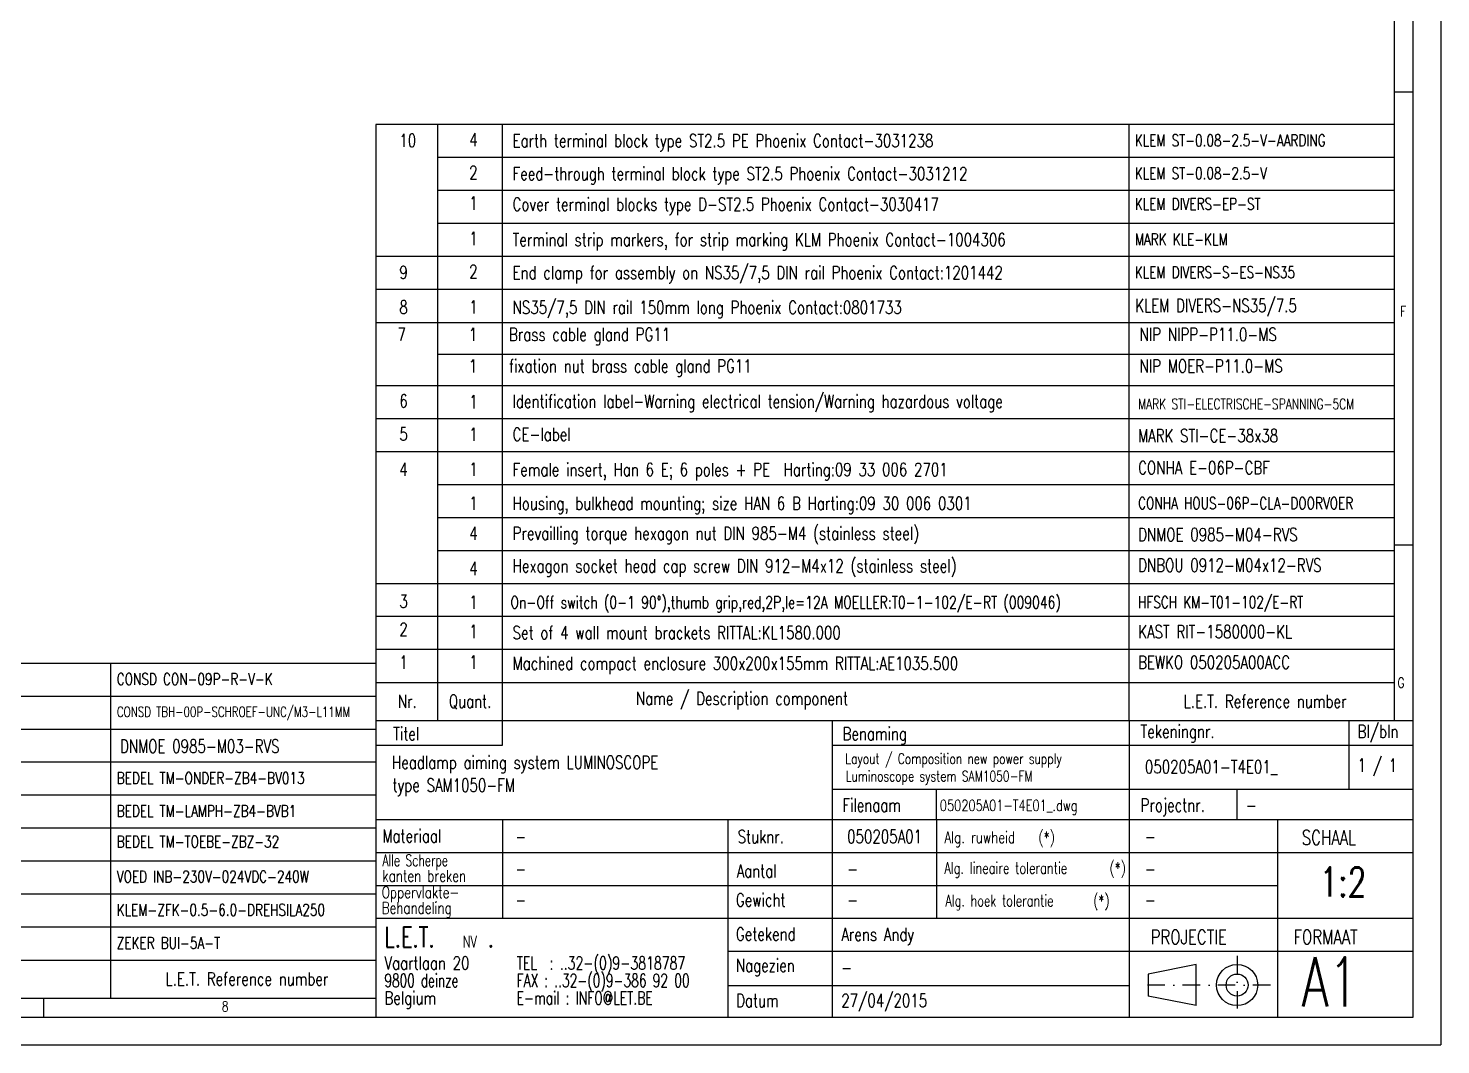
# Model space of a CAD drawing. Extents: x 4137 to 28680, y 2446 to 6814.
# Drawn here: x 5305 to 5819, y 2553 to 2922 of the extents above; entities that cross this region are included whole.
import ezdxf

# ---------------------------------------------------------------- set-up
doc = ezdxf.new("R2010")
doc.units = 0
doc.header["$LTSCALE"] = 0.5
doc.linetypes.add('DASHDOT', pattern=[25.4, 12.7, -6.35, 0, -6.35])
doc.layers.get('0').update_dxf_attribs({"linetype": 'CONTINUOUS'})
for name, color, linetype in [('DIM', 5, 'CONTINUOUS'), ('HLIJN', 1, 'DASHDOT'), ('VOL', 2, 'CONTINUOUS')]:
    doc.layers.add(name, color=color, linetype=linetype)
doc.styles.get("Standard").update_dxf_attribs({"font": 'simplex.shx'})

# ---------------------------------------------------------------- blocks, each defined once
blk = doc.blocks.new('SW_NOTE_0')
at = {"color": 0, "linetype": 'Continuous', "width": 0.7}
for s, height, p in [('L.E.T.', 3.704, (0, 1.35)), ('NV', 2.117, (14.27, 1.33)), ('.', 3.7, (18.81, 1.35))]:
    blk.add_text(s, height=height, dxfattribs=at).set_placement(p)
blk = doc.blocks.new('SW_NOTE_1')
at = {"color": 0, "linetype": 'Continuous'}
for s, height, width, p in [('Vaartlaan 20', 2.3813, 0.75, (0, 0.66)), ('9800 deinze', 2.3813, 0.675, (0, -2.51)), ('Belgium', 2.381, 0.75, (0, -5.69))]:
    blk.add_text(s, height=height, dxfattribs=dict(at, width=width)).set_placement(p)
blk = doc.blocks.new('SW_NOTE_2')
at = {"color": 0, "linetype": 'Continuous'}
for s, width, p in [('TEL  : ..32-(0)9-3818787', 0.698864, (0, 0.66)), ('FAX : ..32-(0)9-386 92 00', 0.684783, (0, -2.51)), ('E-mail : INFO@LET.BE', 0.690789, (0, -5.69))]:
    blk.add_text(s, height=2.3813, dxfattribs=dict(at, width=width)).set_placement(p)
blk = doc.blocks.new('SW_NOTE_3')
at = {"color": 0, "linetype": 'Continuous', "width": 0.75}
for s, height, p in [('Alg. ruwheid', 2.1167, (0, 0.59)), ('(*)', 2.117, (17.1, 0.59))]:
    blk.add_text(s, height=height, dxfattribs=at).set_placement(p)
blk = doc.blocks.new('SW_NOTE_4')
at = {"color": 0, "linetype": 'Continuous', "width": 0.75}
for s, p in [('Oppervlakte-', (0, 0.59)), ('Behandeling', (0, -2.24))]:
    blk.add_text(s, height=2.1167, dxfattribs=at).set_placement(p)
blk = doc.blocks.new('SW_NOTE_5')
at = {"color": 0, "linetype": 'Continuous'}
for s, width, p in [('Alle Scherpe', 0.681818, (0, 0.59)), ('kanten breken', 0.75, (0, -2.24))]:
    blk.add_text(s, height=2.1167, dxfattribs=dict(at, width=width)).set_placement(p)
blk = doc.blocks.new('SW_NOTE_6')
at = {"color": 0, "linetype": 'Continuous'}
for s, height, width, p in [('Alg. lineaire tolerantie', 2.1167, 0.715909, (0, 0.59)), ('(*)', 2.117, 0.75, (30.03, 0.59))]:
    blk.add_text(s, height=height, dxfattribs=dict(at, width=width)).set_placement(p)
blk = doc.blocks.new('SW_NOTE_7')
at = {"color": 0, "linetype": 'Continuous'}
for s, height, width, p in [('Alg. hoek tolerantie', 2.1167, 0.708333, (0, 0.59)), ('(*)', 2.117, 0.75, (26.87, 0.59))]:
    blk.add_text(s, height=height, dxfattribs=dict(at, width=width)).set_placement(p)

msp = doc.modelspace()

# ---------------------------------------------------------------- linework, layer by layer
at = {"color": 7, "linetype": 'Continuous'}
for p, q in [((5819.01, 3740.59), (5819.01, 2552.59)), ((5809.01, 2562.59), (5809.01, 3730.59)), ((5802.01, 3723.59), (5802.01, 2670.59)), ((5431.61, 2670.59), (5809.01, 2670.59)), ((5431.61, 2670.59), (5431.61, 2562.59)), ((5477.61, 2661.59), (5477.61, 2670.59)), ((5597.61, 2670.59), (5597.61, 2634.59)), ((5705.61, 2670.59), (5705.61, 2634.59)), ((5785.61, 2670.59), (5785.61, 2645.59)), ((5431.61, 2661.59), (5477.61, 2661.59)), ((5597.61, 2661.59), (5809.01, 2661.59)), ((5597.61, 2645.59), (5809.01, 2645.59)), ((5635.61, 2634.59), (5635.61, 2645.59)), ((5744.92, 2634.59), (5744.92, 2645.59)), ((5431.61, 2634.59), (5809.01, 2634.59)), ((5477.61, 2634.59), (5477.61, 2598.59)), ((5559.61, 2634.59), (5559.61, 2562.59)), ((5597.61, 2634.59), (5597.61, 2562.59)), ((5635.61, 2634.59), (5635.61, 2598.59)), ((5705.61, 2634.59), (5705.61, 2598.59)), ((5759.61, 2634.59), (5759.61, 2562.59)), ((5431.61, 2622.59), (5809.01, 2622.59)), ((5431.61, 2610.59), (5759.61, 2610.59)), ((5431.61, 2598.59), (5809.01, 2598.59)), ((5705.61, 2598.59), (5705.61, 2562.59)), ((5559.61, 2586.59), (5809.01, 2586.59)), ((4164.01, 2569.59), (5431.61, 2569.59)), ((5559.61, 2574.15), (5705.61, 2574.15)), ((4157.01, 2562.59), (5809.01, 2562.59)), ((4137.01, 2552.59), (5819.01, 2552.59))]:
    msp.add_line(p, q, dxfattribs=at)
at = {"layer": 'DIM', "color": 7, "linetype": 'Continuous'}
for p, q in [((5802.01, 2899.3), (5809.01, 2899.3)), ((5802.01, 2734.44), (5809.01, 2734.44)), ((5310.61, 2569.59), (5310.61, 2562.59))]:
    msp.add_line(p, q, dxfattribs=at)
at = {"layer": 'DIM'}
for p, q in [((5431.61, 2887.36), (5431.61, 2670.59)), ((5802.01, 2887.36), (5431.61, 2887.36)), ((5454.13, 2670.59), (5454.13, 2887.36)), ((5477.61, 2670.59), (5477.61, 2887.36)), ((5705.61, 2670.59), (5705.61, 2887.36)), ((5802.01, 2875.36), (5454.13, 2875.36)), ((5802.01, 2863.36), (5454.13, 2863.36)), ((5802.01, 2851.36), (5454.13, 2851.36)), ((5802.01, 2839.36), (5431.61, 2839.36)), ((5802.01, 2827.36), (5431.61, 2827.36)), ((5431.61, 2815.36), (5801.98, 2815.36)), ((5454.13, 2803.86), (5801.98, 2803.86)), ((5802.01, 2792.35), (5431.61, 2792.35)), ((5802.01, 2780.35), (5431.61, 2780.35)), ((5802.01, 2768.35), (5431.61, 2768.35)), ((5802.01, 2768.35), (5431.61, 2768.35)), ((5802.01, 2756.35), (5454.13, 2756.35)), ((5802.01, 2744.35), (5454.13, 2744.35)), ((5802.01, 2732.35), (5454.13, 2732.35)), ((5802.01, 2720.35), (5431.61, 2720.35)), ((5802.01, 2720.35), (5431.61, 2720.35)), ((5802.01, 2708.35), (5431.61, 2708.35)), ((5802.01, 2696.35), (5431.61, 2696.35)), ((5431.61, 2691.35), (5061.21, 2691.35)), ((5335.21, 2569.59), (5335.21, 2691.35)), ((5431.61, 2684.35), (5802.01, 2684.35)), ((5431.61, 2679.35), (5083.73, 2679.35)), ((5431.61, 2667.35), (5083.73, 2667.35)), ((5431.61, 2667.35), (5083.73, 2667.35)), ((5431.61, 2655.35), (5061.21, 2655.35)), ((5431.61, 2643.35), (5083.73, 2643.35)), ((5431.61, 2631.35), (5083.73, 2631.35)), ((5431.61, 2631.35), (5083.73, 2631.35)), ((5431.61, 2619.35), (5061.21, 2619.35)), ((5431.61, 2607.35), (5061.21, 2607.35)), ((5431.61, 2595.35), (5083.73, 2595.35)), ((5061.21, 2583.35), (5431.61, 2583.35))]:
    msp.add_line(p, q, dxfattribs=at)
at = {"layer": 'HLIJN'}
for p, q in [((5744.92, 2584.92), (5744.92, 2563.71)), ((5757.05, 2574.32), (5710.65, 2574.32))]:
    msp.add_line(p, q, dxfattribs=at)
at = {"layer": 'VOL', "color": 7}
for p, q in [((5730.08, 2581.82), (5712.57, 2578.32)), ((5730.08, 2566.82), (5730.08, 2581.82)), ((5712.57, 2578.32), (5712.57, 2570.32))]:
    msp.add_line(p, q, dxfattribs=at)
at = {"layer": 'VOL', "color": 7, "linetype": 'Continuous'}
msp.add_line((5730.08, 2566.82), (5712.57, 2570.32), dxfattribs=at)
at = {"layer": 'VOL', "color": 7}
for radius in [7.5, 4]:
    msp.add_circle((5744.92, 2574.32), radius, dxfattribs=at)

# ---------------------------------------------------------------- block references
at = {"color": 7, "linetype": 'Continuous', "xscale": 2, "yscale": 2, "zscale": 2}
for name, p in [('SW_NOTE_3', (5638.43, 2624.76)), ('SW_NOTE_5', (5433.95, 2616.4)), ('SW_NOTE_6', (5638.43, 2613.61)), ('SW_NOTE_4', (5433.73, 2604.75)), ('SW_NOTE_7', (5638.82, 2601.73)), ('SW_NOTE_0', (5434.71, 2585.34)), ('SW_NOTE_2', (5482.82, 2578.61)), ('SW_NOTE_1', (5434.71, 2578.61))]:
    msp.add_blockref(name, p, dxfattribs=at)

# ---------------------------------------------------------------- texts
at = {"color": 7, "linetype": 'Continuous', "width": 0.75}
for s, height, p in [('Titel', 4.762, (5437.88, 2663.38)), ('Benaming', 4.762, (5601.38, 2663.38)), ('Tekeningnr.', 4.7625, (5709.8, 2664.2)), ('Bl/bln', 4.762, (5788.74, 2664.2)), ('Filenaam', 4.762, (5601.33, 2637.39)), ('Projectnr.', 4.762, (5709.8, 2637.39)), ('Materiaal', 4.762, (5433.95, 2626.18)), ('Stuknr.', 4.762, (5563.21, 2625.92)), ('SCHAAL', 5.292, (5768.46, 2625.37)), ('Aantal', 4.762, (5562.83, 2613.46)), ('1:2', 10.583, (5774.93, 2606.52)), ('Gewicht', 4.762, (5562.56, 2602.9)), ('Getekend', 4.762, (5562.56, 2590.5)), ('PROJECTIE', 5.292, (5713.46, 2589.13)), ('FORMAAT', 5.292, (5765.46, 2589.13)), ('Nagezien', 4.762, (5562.56, 2579.09)), ('Datum', 4.762, (5562.65, 2566.3))]:
    msp.add_text(s, height=height, dxfattribs=at).set_placement(p)
at = {"layer": 'DIM', "width": 0.75}
for s, height, p in [('10', 4.762, (5440.13, 2879.24)), ('4', 4.76, (5465.55, 2879.56)), ('Earth terminal block type ST2.5 PE Phoenix Contact-3031238', 4.7625, (5481.33, 2879.15)), ('KLEM ST-0.08-2.5-V-AARDING', 4.2862, (5707.71, 2879.5)), ('2', 4.76, (5465.55, 2867.57)), ('Feed-through terminal block type ST2.5 Phoenix Contact-3031212', 4.7625, (5481.33, 2867.16)), ('KLEM ST-0.08-2.5-V', 4.2862, (5707.71, 2867.51)), ('1', 4.76, (5465.55, 2856.43)), ('Cover terminal blocks type D-ST2.5 Phoenix Contact-3030417', 4.7625, (5481.33, 2856.02)), ('KLEM DIVERS-EP-ST', 4.2862, (5707.71, 2856.37)), ('1', 4.76, (5465.55, 2843.57)), ('Terminal strip markers, for strip marking KLM Phoenix Contact-1004306', 4.7625, (5481.33, 2843.16)), ('MARK KLE-KLM', 4.2862, (5707.71, 2843.51)), ('End clamp for assembly on NS35/7,5 DIN rail Phoenix Contact:1201442 ', 4.7625, (5481.33, 2831.15)), ('9', 4.76, (5440.13, 2831.24)), ('2', 4.76, (5465.55, 2831.56)), ('KLEM DIVERS-S-ES-NS35', 4.2862, (5707.71, 2831.5)), ('8', 4.76, (5440.13, 2818.59)), ('1', 4.76, (5465.55, 2818.6)), ('NS35/7,5 DIN rail 150mm long Phoenix Contact:0801733', 4.7625, (5481.33, 2818.49)), ('KLEM DIVERS-NS35/7.5', 4.7625, (5707.86, 2819.17)), ('7', 4.76, (5439.43, 2808.66)), ('1', 4.76, (5465.39, 2808.66)), ('Brass cable gland PG11', 4.7625, (5480.01, 2808.66)), ('NIP NIPP-P11.0-MS', 4.7625, (5709.46, 2808.66)), ('1', 4.76, (5465.39, 2797.16)), ('fixation nut brass cable gland PG11', 4.7625, (5480.01, 2797.16)), ('NIP MOER-P11.0-MS', 4.7625, (5709.46, 2797.16)), ('6', 4.76, (5440.13, 2784.44)), ('1', 4.76, (5465.55, 2784.12)), ('Identification label-Warning electrical tension/Warning hazardous voltage', 4.7625, (5481.33, 2784.3)), ('MARK STI-ELECTRISCHE-SPANNING-5CM ', 3.8, (5708.86, 2783.83)), ('5', 4.76, (5440.13, 2772.44)), ('1', 4.76, (5465.55, 2772.3)), ('CE-label', 4.762, (5481.33, 2772.3)), ('MARK STI-CE-38x38', 4.7625, (5708.86, 2771.83)), ('CONHA E-06P-CBF', 4.7625, (5708.91, 2760.16)), ('4', 4.76, (5440.13, 2759.58)), ('1', 4.76, (5465.55, 2759.59)), ('Female insert, Han 6 E; 6 poles + PE  Harting:09 33 006 2701', 4.7625, (5481.33, 2759.48)), ('1', 4.76, (5465.55, 2747.2)), ('Housing, bulkhead mounting; size HAN 6 B Harting:09 30 006 0301', 4.7625, (5481.33, 2747.2)), ('CONHA HOUS-06P-CLA-DOORVOER', 4.2862, (5708.91, 2747.48)), ('4', 4.76, (5465.55, 2736.3)), ('Prevailling torque hexagon nut DIN 985-M4 (stainless steel)', 4.7625, (5481.33, 2736.3)), ('DNMOE 0985-M04-RVS', 4.7625, (5708.91, 2735.83)), ('Hexagon socket head cap screw DIN 912-M4x12 (stainless steel)', 4.7625, (5481.33, 2724.45)), ('DNBOU 0912-M04x12-RVS', 4.7625, (5708.91, 2724.71)), ('4', 4.76, (5465.55, 2723.5)), ('3', 4.76, (5440.13, 2711.58)), ('1', 4.76, (5465.55, 2711.2)), ('On-Off switch (0-1 90°),thumb grip,red,2P,Ie=12A MOELLER:T0-1-102/E-RT (009046)', 4.3895, (5480.56, 2711.36)), ('HFSCH KM-T01-102/E-RT', 4.2862, (5708.91, 2711.48)), ('2', 4.76, (5440.13, 2701.35)), ('1', 4.76, (5465.55, 2700.56)), ('Set of 4 wall mount brackets RITTAL:KL1580.000', 4.7625, (5481.33, 2700.15)), ('KAST RIT-1580000-KL', 4.7625, (5708.91, 2700.5)), ('1', 4.76, (5440.13, 2689.42)), ('1', 4.76, (5465.55, 2689.42)), ('Machined compact enclosure 300x200x155mm RITTAL:AE1035.500', 4.7625, (5481.33, 2689.01)), ('BEWKO 050205A00ACC', 4.7625, (5708.91, 2689.36)), ('CONSD CON-09P-R-V-K', 4.2862, (5337.31, 2683.49)), ('Nr.', 4.762, (5439.56, 2675.17)), ('Quant.', 4.762, (5458.15, 2675.17)), ('Name / Description component', 4.7625, (5526.2, 2676.21)), ('L.E.T. Reference number', 4.7625, (5725.47, 2675.17)), ('CONSD TBH-00P-SCHROEF-UNC/M3-L11MM', 3.6433, (5337.36, 2671.9)), ('DNMOE 0985-M03-RVS', 4.7625, (5338.51, 2658.83)), ('Headlamp aiming system LUMINOSCOPE', 4.7625, (5437.44, 2652.94)), ('Layout / Composition new power supply', 3.81, (5602.38, 2654.76)), ('1 / 1', 4.762, (5788.74, 2651.92)), ('BEDEL TM-ONDER-ZB4-BV013', 4.2862, (5337.31, 2647.49)), ('Luminoscope system SAM1050-FM', 3.81, (5602.53, 2648.42)), ('050205A01-T4E01_', 4.7625, (5711.38, 2651.35)), ('type SAM1050-FM', 4.7625, (5437.64, 2644.67)), ('050205A01-T4E01_.dwg', 4.0481, (5636.77, 2637.65)), ('BEDEL TM-LAMPH-ZB4-BVB1', 4.2862, (5337.31, 2635.5)), ('-', 4.76, (5748.09, 2637.39)), ('BEDEL TM-TOEBE-ZBZ-32', 4.2862, (5337.31, 2624.36)), ('-', 4.76, (5482.35, 2625.98)), ('050205A01', 4.762, (5603.04, 2625.98)), ('-', 4.76, (5711.36, 2625.98)), ('VOED INB-230V-024VDC-240W', 4.2862, (5337.32, 2611.61)), ('-', 4.76, (5482.35, 2614.24)), ('-', 4.76, (5603.04, 2614.24)), ('-', 4.76, (5711.36, 2614.24)), ('KLEM-ZFK-0.5-6.0-DREHSILA250', 4.2862, (5337.31, 2599.49)), ('-', 4.76, (5482.35, 2602.9)), ('-', 4.76, (5603.04, 2602.9)), ('-', 4.76, (5711.36, 2602.9)), ('ZEKER BUI-5A-T', 4.2862, (5337.31, 2587.49)), ('Arens Andy', 4.762, (5600.92, 2590.37)), ('-', 4.76, (5600.92, 2578.24)), ('L.E.T. Reference number', 4.7625, (5355.07, 2574.17)), ('27/04/2015', 4.762, (5600.92, 2566.3))]:
    msp.add_text(s, height=height, dxfattribs=at).set_placement(p)
at = {"layer": 'DIM', "color": 7, "width": 0.75}
for s, p in [('F', (5804.26, 2817.56)), ('G', (5803.3, 2682.46)), ('8', (5375.58, 2564.66))]:
    msp.add_text(s, height=3.7, dxfattribs=at).set_placement(p)
at = {"layer": 'VOL', "color": 7, "width": 0.7}
msp.add_text('A1', height=17.992, dxfattribs=at).set_placement((5768.46, 2566.45))

doc.saveas('drawing.dxf')
